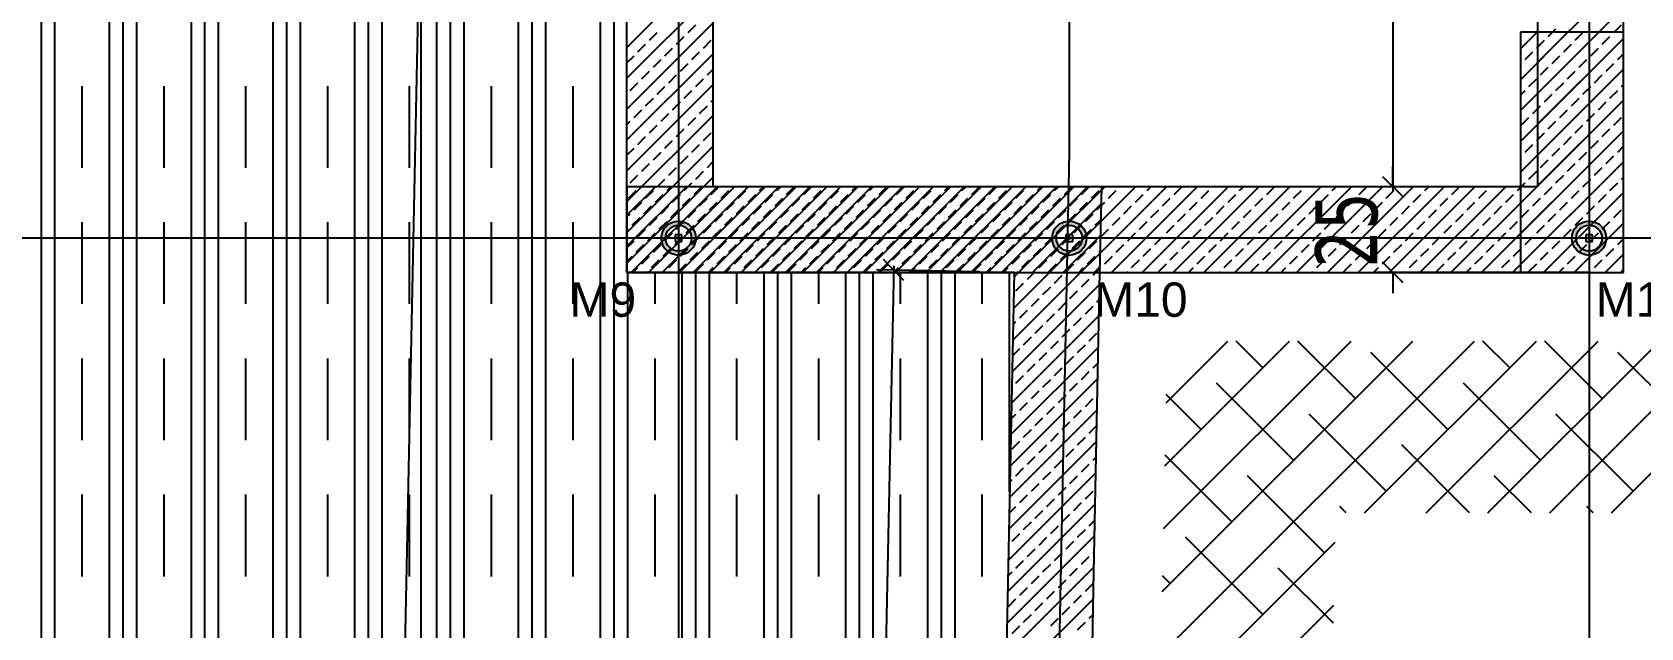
# Model space of a CAD drawing. Header units: millimetres. Extents: x 43168.9 to 43194.6, y -25545.1 to -25543.4.
# Drawn here: x 43169.8933 to 43169.9869, y -25543.9802 to -25543.9455 of the extents above; entities that cross this region are included whole.
import ezdxf

# ---------------------------------------------------------------- set-up
doc = ezdxf.new("R2010")
doc.units = ezdxf.units.MM
doc.header["$LTSCALE"] = 200
doc.linetypes.add('DASHDOT', pattern=[1, 0.5, -0.25, 0, -0.25])
doc.linetypes.add('DASHDOT2', pattern=[0.5, 0.25, -0.125, 0, -0.125])
for name, color, linetype in [('aks_sgh', 5, 'DASHDOT2'), ('kolon-b.a_sgh', 6, 'Continuous'), ('olcuic_sgh', 183, 'Continuous'), ('tarama-betonarme_sgh', 223, 'Continuous'), ('tarama-zemin_sgh', 197, 'Continuous'), ('yapi-yaklasma_sgh', 41, 'DASHDOT')]:
    doc.layers.add(name, color=color, linetype=linetype)
doc.styles.add('1-200', font='arial.ttf', dxfattribs={"height": 60})
doc.styles.add('dim', font='VERDANA.TTF', dxfattribs={"width": 0.7})

msp = doc.modelspace()

# ---------------------------------------------------------------- hatches: boundary and pattern name
h = msp.add_hatch(color=256)
edge = h.paths.add_edge_path()
edge.add_arc((43169.930879, -25543.95748), 0.001, 0, 360)
edge = h.paths.add_edge_path(flags=16)
edge.add_arc((43169.930879, -25543.95748), 0.00075, 0, 360)
h = msp.add_hatch(color=256)
edge = h.paths.add_edge_path()
edge.add_arc((43169.953621, -25543.95748), 0.001, 0, 360)
edge = h.paths.add_edge_path(flags=16)
edge.add_arc((43169.953621, -25543.95748), 0.00075, 0, 360)
h = msp.add_hatch(color=256)
edge = h.paths.add_edge_path()
edge.add_arc((43169.983879, -25543.95748), 0.001, 0, 360)
edge = h.paths.add_edge_path(flags=16)
edge.add_arc((43169.983879, -25543.95748), 0.00075, 0, 360)

# ---------------------------------------------------------------- linework, layer by layer
at = {"color": 0, "linetype": 'ByBlock', "lineweight": -2}
for p, q in [((43169.971857, -25543.95388), (43169.973057, -25543.95508)), ((43169.971857, -25543.95388), (43169.973057, -25543.95508)), ((43169.931079, -25543.95728), (43169.930679, -25543.95728)), ((43169.930679, -25543.95728), (43169.930679, -25543.95768)), ((43169.930679, -25543.95768), (43169.931079, -25543.95768)), ((43169.93095, -25543.957409), (43169.930808, -25543.957551)), ((43169.93095, -25543.957551), (43169.930808, -25543.957409)), ((43169.931079, -25543.95768), (43169.931079, -25543.95728)), ((43169.953821, -25543.95728), (43169.953421, -25543.95728)), ((43169.953421, -25543.95728), (43169.953421, -25543.95768)), ((43169.953421, -25543.95768), (43169.953821, -25543.95768)), ((43169.953691, -25543.957409), (43169.95355, -25543.957551)), ((43169.953691, -25543.957551), (43169.95355, -25543.957409)), ((43169.953821, -25543.95768), (43169.953821, -25543.95728)), ((43169.984079, -25543.95728), (43169.983679, -25543.95728)), ((43169.983679, -25543.95728), (43169.983679, -25543.95768)), ((43169.983679, -25543.95768), (43169.984079, -25543.95768)), ((43169.98395, -25543.957409), (43169.983808, -25543.957551)), ((43169.98395, -25543.957551), (43169.983808, -25543.957409)), ((43169.984079, -25543.95768), (43169.984079, -25543.95728)), ((43169.943986, -25543.95995), (43169.94281, -25543.958725)), ((43169.973057, -25543.96008), (43169.971857, -25543.95888))]:
    msp.add_line(p, q, dxfattribs=at)
at = {"color": 0, "linetype": 'Continuous', "lineweight": -2}
for centre, radius in [((43169.930879, -25543.95748), 0.001), ((43169.930879, -25543.95748), 0.00075), ((43169.953621, -25543.95748), 0.001), ((43169.953621, -25543.95748), 0.00075), ((43169.983879, -25543.95748), 0.001), ((43169.983879, -25543.95748), 0.00075)]:
    msp.add_circle(centre, radius, dxfattribs=at)
at = {"layer": 'aks_sgh'}
for p, q in [((43169.930879, -25543.740919), (43169.930879, -25544.789919)), ((43169.953621, -25543.740919), (43169.953621, -25543.95248)), ((43169.983879, -25543.740919), (43169.983879, -25544.789919)), ((43169.953621, -25543.95248), (43169.937003, -25544.765813)), ((43169.99088, -25543.95748), (43169.014878, -25543.95748))]:
    msp.add_line(p, q, dxfattribs=at)
at = {"layer": 'kolon-b.a_sgh'}
for p, q in [((43169.985879, -25543.95948), (43169.985879, -25543.84711)), ((43169.980879, -25543.851822), (43169.980879, -25543.95448)), ((43169.932879, -25543.872919), (43169.932879, -25543.95448)), ((43169.927879, -25543.95948), (43169.927879, -25543.877919)), ((43169.985879, -25543.94548), (43169.979879, -25543.94548)), ((43169.979879, -25543.94548), (43169.979879, -25543.95948)), ((43169.985879, -25543.95948), (43169.985879, -25543.94548)), ((43169.955513, -25543.95448), (43169.927879, -25543.95448)), ((43169.927879, -25543.95448), (43169.927879, -25543.95948)), ((43169.980879, -25543.95448), (43169.932879, -25543.95448)), ((43169.955411, -25543.95948), (43169.955513, -25543.95448)), ((43169.932879, -25543.95948), (43169.927879, -25543.95948)), ((43169.927879, -25543.95948), (43169.955411, -25543.95948)), ((43169.95041, -25543.95948), (43169.932879, -25543.95948)), ((43169.95041, -25543.95948), (43169.949935, -25543.982817)), ((43169.955036, -25543.977919), (43169.955411, -25543.95948)), ((43169.955411, -25543.95948), (43169.985879, -25543.95948)), ((43169.979879, -25543.95948), (43169.985879, -25543.95948)), ((43169.95015, -25544.218021), (43169.955036, -25543.977919))]:
    msp.add_line(p, q, dxfattribs=at)
at = {"layer": 'olcuic_sgh'}
for p, q in [((43169.972457, -25543.851572), (43169.972457, -25543.95473)), ((43169.91588, -25543.877669), (43169.91588, -25544.105169)), ((43169.972457, -25543.95448), (43169.972457, -25543.95328)), ((43169.978879, -25543.95448), (43169.971457, -25543.95448)), ((43169.978879, -25543.95448), (43169.971457, -25543.95448)), ((43169.943403, -25543.959088), (43169.940433, -25544.105027)), ((43169.94841, -25543.95944), (43169.942398, -25543.959317)), ((43169.983879, -25543.95948), (43169.971457, -25543.95948)), ((43169.972457, -25543.95948), (43169.972457, -25543.96068))]:
    msp.add_line(p, q, dxfattribs=at)
at = {"layer": 'tarama-betonarme_sgh'}
for p, q in [((43169.927879, -25543.946364), (43169.932879, -25543.941364)), ((43169.980879, -25543.947246), (43169.985879, -25543.942246)), ((43169.927879, -25543.94816), (43169.932879, -25543.94316)), ((43169.980879, -25543.949042), (43169.985879, -25543.944042)), ((43169.927879, -25543.949956), (43169.932879, -25543.944956)), ((43169.929191, -25543.945951), (43169.92964, -25543.945502)), ((43169.931436, -25543.945502), (43169.931885, -25543.945053)), ((43169.979879, -25543.94645), (43169.980849, -25543.94548)), ((43169.979879, -25543.948246), (43169.982645, -25543.94548)), ((43169.979879, -25543.950042), (43169.984441, -25543.94548)), ((43169.979929, -25543.945502), (43169.979951, -25543.94548)), ((43169.981501, -25543.945726), (43169.98195, -25543.945277)), ((43169.981501, -25543.945726), (43169.981747, -25543.94548)), ((43169.983072, -25543.945951), (43169.983521, -25543.945502)), ((43169.983072, -25543.945951), (43169.983521, -25543.945502)), ((43169.985317, -25543.945502), (43169.985766, -25543.945053)), ((43169.985317, -25543.945502), (43169.985339, -25543.94548)), ((43169.928517, -25543.946624), (43169.928966, -25543.946175)), ((43169.930089, -25543.946849), (43169.930538, -25543.9464)), ((43169.930762, -25543.946175), (43169.931211, -25543.945726)), ((43169.93166, -25543.947073), (43169.932109, -25543.946624)), ((43169.932334, -25543.9464), (43169.932783, -25543.945951)), ((43169.979879, -25543.951838), (43169.985879, -25543.945838)), ((43169.980154, -25543.947073), (43169.980603, -25543.946624)), ((43169.980827, -25543.9464), (43169.981276, -25543.945951)), ((43169.980879, -25543.950838), (43169.985879, -25543.945838)), ((43169.980879, -25543.946348), (43169.981276, -25543.945951)), ((43169.982399, -25543.946624), (43169.982848, -25543.946175)), ((43169.982399, -25543.946624), (43169.982848, -25543.946175)), ((43169.98397, -25543.946849), (43169.984419, -25543.9464)), ((43169.98397, -25543.946849), (43169.984419, -25543.9464)), ((43169.984644, -25543.946175), (43169.985093, -25543.945726)), ((43169.984644, -25543.946175), (43169.985093, -25543.945726)), ((43169.927879, -25543.951753), (43169.932879, -25543.946753)), ((43169.927879, -25543.947262), (43169.928293, -25543.946849)), ((43169.929415, -25543.947522), (43169.929864, -25543.947073)), ((43169.930987, -25543.947747), (43169.931436, -25543.947298)), ((43169.979879, -25543.947348), (43169.979929, -25543.947298)), ((43169.981052, -25543.947971), (43169.981501, -25543.947522)), ((43169.981052, -25543.947971), (43169.981501, -25543.947522)), ((43169.981725, -25543.947298), (43169.982174, -25543.946849)), ((43169.981725, -25543.947298), (43169.982174, -25543.946849)), ((43169.983297, -25543.947522), (43169.983746, -25543.947073)), ((43169.983297, -25543.947522), (43169.983746, -25543.947073)), ((43169.984868, -25543.947747), (43169.985317, -25543.947298)), ((43169.984868, -25543.947747), (43169.985317, -25543.947298)), ((43169.985542, -25543.947073), (43169.985879, -25543.946736)), ((43169.985542, -25543.947073), (43169.985879, -25543.946736)), ((43169.928068, -25543.948869), (43169.928517, -25543.94842)), ((43169.928742, -25543.948196), (43169.929191, -25543.947747)), ((43169.930313, -25543.94842), (43169.930762, -25543.947971)), ((43169.931885, -25543.948645), (43169.932334, -25543.948196)), ((43169.932558, -25543.947971), (43169.932879, -25543.947651)), ((43169.979879, -25543.953634), (43169.985879, -25543.947634)), ((43169.980378, -25543.948645), (43169.980827, -25543.948196)), ((43169.980879, -25543.952634), (43169.985879, -25543.947634)), ((43169.98195, -25543.948869), (43169.982399, -25543.94842)), ((43169.98195, -25543.948869), (43169.982399, -25543.94842)), ((43169.982623, -25543.948196), (43169.983072, -25543.947747)), ((43169.982623, -25543.948196), (43169.983072, -25543.947747)), ((43169.984195, -25543.94842), (43169.984644, -25543.947971)), ((43169.984195, -25543.94842), (43169.984644, -25543.947971)), ((43169.927879, -25543.953549), (43169.932879, -25543.948549)), ((43169.928966, -25543.949767), (43169.929415, -25543.949318)), ((43169.92964, -25543.949094), (43169.930089, -25543.948645)), ((43169.931211, -25543.949318), (43169.93166, -25543.948869)), ((43169.932783, -25543.949543), (43169.932879, -25543.949447)), ((43169.979879, -25543.949144), (43169.980154, -25543.948869)), ((43169.979879, -25543.95543), (43169.985879, -25543.94943)), ((43169.980879, -25543.95443), (43169.985879, -25543.94943)), ((43169.981276, -25543.949543), (43169.981725, -25543.949094)), ((43169.981276, -25543.949543), (43169.981725, -25543.949094)), ((43169.982848, -25543.949767), (43169.983297, -25543.949318)), ((43169.982848, -25543.949767), (43169.983297, -25543.949318)), ((43169.983521, -25543.949094), (43169.98397, -25543.948645)), ((43169.983521, -25543.949094), (43169.98397, -25543.948645)), ((43169.985093, -25543.949318), (43169.985542, -25543.948869)), ((43169.985093, -25543.949318), (43169.985542, -25543.948869)), ((43169.985766, -25543.948645), (43169.985879, -25543.948532)), ((43169.985766, -25543.948645), (43169.985879, -25543.948532)), ((43169.927879, -25543.955345), (43169.932879, -25543.950345)), ((43169.928293, -25543.950441), (43169.928742, -25543.949992)), ((43169.929864, -25543.950665), (43169.930313, -25543.950216)), ((43169.930538, -25543.949992), (43169.930987, -25543.949543)), ((43169.932109, -25543.950216), (43169.932558, -25543.949767)), ((43169.980603, -25543.950216), (43169.981052, -25543.949767)), ((43169.980879, -25543.94994), (43169.981052, -25543.949767)), ((43169.982174, -25543.950441), (43169.982623, -25543.949992)), ((43169.982174, -25543.950441), (43169.982623, -25543.949992)), ((43169.983746, -25543.950665), (43169.984195, -25543.950216)), ((43169.983746, -25543.950665), (43169.984195, -25543.950216)), ((43169.984419, -25543.949992), (43169.984868, -25543.949543)), ((43169.984419, -25543.949992), (43169.984868, -25543.949543)), ((43169.927879, -25543.950855), (43169.928068, -25543.950665)), ((43169.929191, -25543.951339), (43169.92964, -25543.95089)), ((43169.930762, -25543.951563), (43169.931211, -25543.951114)), ((43169.931436, -25543.95089), (43169.931885, -25543.950441)), ((43169.977625, -25543.95948), (43169.985879, -25543.951226)), ((43169.979879, -25543.957226), (43169.985879, -25543.951226)), ((43169.979929, -25543.95089), (43169.980378, -25543.950441)), ((43169.981501, -25543.951114), (43169.98195, -25543.950665)), ((43169.981501, -25543.951114), (43169.98195, -25543.950665)), ((43169.983072, -25543.951339), (43169.983521, -25543.95089)), ((43169.983072, -25543.951339), (43169.983521, -25543.95089)), ((43169.984644, -25543.951563), (43169.985093, -25543.951114)), ((43169.984644, -25543.951563), (43169.985093, -25543.951114)), ((43169.985317, -25543.95089), (43169.985766, -25543.950441)), ((43169.985317, -25543.95089), (43169.985766, -25543.950441)), ((43169.927879, -25543.957141), (43169.932879, -25543.952141)), ((43169.927879, -25543.952651), (43169.928293, -25543.952237)), ((43169.928517, -25543.952012), (43169.928966, -25543.951563)), ((43169.930089, -25543.952237), (43169.930538, -25543.951788)), ((43169.93166, -25543.952461), (43169.932109, -25543.952012)), ((43169.932334, -25543.951788), (43169.932783, -25543.951339)), ((43169.980154, -25543.952461), (43169.980603, -25543.952012)), ((43169.980827, -25543.951788), (43169.981276, -25543.951339)), ((43169.980879, -25543.951736), (43169.981276, -25543.951339)), ((43169.981725, -25543.952686), (43169.982174, -25543.952237)), ((43169.981725, -25543.952686), (43169.982174, -25543.952237)), ((43169.982399, -25543.952012), (43169.982848, -25543.951563)), ((43169.982399, -25543.952012), (43169.982848, -25543.951563)), ((43169.98397, -25543.952237), (43169.984419, -25543.951788)), ((43169.98397, -25543.952237), (43169.984419, -25543.951788)), ((43169.985542, -25543.952461), (43169.985879, -25543.952124)), ((43169.985542, -25543.952461), (43169.985879, -25543.952124)), ((43169.928742, -25543.953584), (43169.929191, -25543.953135)), ((43169.929415, -25543.95291), (43169.929864, -25543.952461)), ((43169.930987, -25543.953135), (43169.931436, -25543.952686)), ((43169.932558, -25543.953359), (43169.932879, -25543.953039)), ((43169.979421, -25543.95948), (43169.985879, -25543.953022)), ((43169.979879, -25543.952736), (43169.979929, -25543.952686)), ((43169.979879, -25543.959022), (43169.985879, -25543.953022)), ((43169.981052, -25543.953359), (43169.981501, -25543.95291)), ((43169.981052, -25543.953359), (43169.981501, -25543.95291)), ((43169.982623, -25543.953584), (43169.983072, -25543.953135)), ((43169.982623, -25543.953584), (43169.983072, -25543.953135)), ((43169.983297, -25543.95291), (43169.983746, -25543.952461)), ((43169.983297, -25543.95291), (43169.983746, -25543.952461)), ((43169.984868, -25543.953135), (43169.985317, -25543.952686)), ((43169.984868, -25543.953135), (43169.985317, -25543.952686)), ((43169.927879, -25543.958937), (43169.932879, -25543.953937)), ((43169.928068, -25543.954257), (43169.928517, -25543.953808)), ((43169.92964, -25543.954482), (43169.930089, -25543.954033)), ((43169.930313, -25543.953808), (43169.930762, -25543.953359)), ((43169.931885, -25543.954033), (43169.932334, -25543.953584)), ((43169.980378, -25543.954033), (43169.980827, -25543.953584)), ((43169.98195, -25543.954257), (43169.982399, -25543.953808)), ((43169.98195, -25543.954257), (43169.982399, -25543.953808)), ((43169.983521, -25543.954482), (43169.98397, -25543.954033)), ((43169.983521, -25543.954482), (43169.98397, -25543.954033)), ((43169.984195, -25543.953808), (43169.984644, -25543.953359)), ((43169.984195, -25543.953808), (43169.984644, -25543.953359)), ((43169.985766, -25543.954033), (43169.985879, -25543.95392)), ((43169.985766, -25543.954033), (43169.985879, -25543.95392)), ((43169.927879, -25543.956141), (43169.92954, -25543.95448)), ((43169.927879, -25543.957937), (43169.931336, -25543.95448)), ((43169.927966, -25543.955155), (43169.928415, -25543.954706)), ((43169.928132, -25543.95948), (43169.933132, -25543.95448)), ((43169.92864, -25543.954482), (43169.928642, -25543.95448)), ((43169.928966, -25543.955155), (43169.929415, -25543.954706)), ((43169.929132, -25543.95948), (43169.934132, -25543.95448)), ((43169.929538, -25543.95538), (43169.929987, -25543.954931)), ((43169.929928, -25543.95948), (43169.934928, -25543.95448)), ((43169.930211, -25543.954706), (43169.930438, -25543.95448)), ((43169.930538, -25543.95538), (43169.930987, -25543.954931)), ((43169.930928, -25543.95948), (43169.935928, -25543.95448)), ((43169.931211, -25543.954706), (43169.93166, -25543.954257)), ((43169.931724, -25543.95948), (43169.936724, -25543.95448)), ((43169.931783, -25543.954931), (43169.932232, -25543.954482)), ((43169.932724, -25543.95948), (43169.937724, -25543.95448)), ((43169.932783, -25543.954931), (43169.933232, -25543.954482)), ((43169.933355, -25543.955155), (43169.933804, -25543.954706)), ((43169.93352, -25543.95948), (43169.93852, -25543.95448)), ((43169.934028, -25543.954482), (43169.93403, -25543.95448)), ((43169.934355, -25543.955155), (43169.934804, -25543.954706)), ((43169.93452, -25543.95948), (43169.93952, -25543.95448)), ((43169.934926, -25543.95538), (43169.935375, -25543.954931)), ((43169.935028, -25543.954482), (43169.93503, -25543.95448)), ((43169.935316, -25543.95948), (43169.940316, -25543.95448)), ((43169.9356, -25543.954706), (43169.935826, -25543.95448)), ((43169.935926, -25543.95538), (43169.936375, -25543.954931)), ((43169.936316, -25543.95948), (43169.941316, -25543.95448)), ((43169.9366, -25543.954706), (43169.936826, -25543.95448)), ((43169.937112, -25543.95948), (43169.942112, -25543.95448)), ((43169.937171, -25543.954931), (43169.93762, -25543.954482)), ((43169.938112, -25543.95948), (43169.943112, -25543.95448)), ((43169.938171, -25543.954931), (43169.93862, -25543.954482)), ((43169.938743, -25543.955155), (43169.939192, -25543.954706)), ((43169.938908, -25543.95948), (43169.943908, -25543.95448)), ((43169.939416, -25543.954482), (43169.939418, -25543.95448)), ((43169.939743, -25543.955155), (43169.940192, -25543.954706)), ((43169.939908, -25543.95948), (43169.944908, -25543.95448)), ((43169.940314, -25543.95538), (43169.940763, -25543.954931)), ((43169.940416, -25543.954482), (43169.940418, -25543.95448)), ((43169.940704, -25543.95948), (43169.945704, -25543.95448)), ((43169.940988, -25543.954706), (43169.941214, -25543.95448)), ((43169.941314, -25543.95538), (43169.941763, -25543.954931)), ((43169.941704, -25543.95948), (43169.946704, -25543.95448)), ((43169.941988, -25543.954706), (43169.942214, -25543.95448)), ((43169.9425, -25543.95948), (43169.9475, -25543.95448)), ((43169.942559, -25543.954931), (43169.943008, -25543.954482)), ((43169.9435, -25543.95948), (43169.9485, -25543.95448)), ((43169.943559, -25543.954931), (43169.944008, -25543.954482)), ((43169.944131, -25543.955155), (43169.94458, -25543.954706)), ((43169.944296, -25543.95948), (43169.949296, -25543.95448)), ((43169.944804, -25543.954482), (43169.944806, -25543.95448)), ((43169.945131, -25543.955155), (43169.94558, -25543.954706)), ((43169.945296, -25543.95948), (43169.950296, -25543.95448)), ((43169.945702, -25543.95538), (43169.946151, -25543.954931)), ((43169.945804, -25543.954482), (43169.945806, -25543.95448)), ((43169.946092, -25543.95948), (43169.951092, -25543.95448)), ((43169.946376, -25543.954706), (43169.946602, -25543.95448)), ((43169.946702, -25543.95538), (43169.947151, -25543.954931)), ((43169.947092, -25543.95948), (43169.952092, -25543.95448)), ((43169.947376, -25543.954706), (43169.947602, -25543.95448)), ((43169.947888, -25543.95948), (43169.952888, -25543.95448)), ((43169.947947, -25543.954931), (43169.948396, -25543.954482)), ((43169.948888, -25543.95948), (43169.953888, -25543.95448)), ((43169.948947, -25543.954931), (43169.949396, -25543.954482)), ((43169.949519, -25543.955155), (43169.949968, -25543.954706)), ((43169.949684, -25543.95948), (43169.954684, -25543.95448)), ((43169.950192, -25543.954482), (43169.950194, -25543.95448)), ((43169.95033, -25543.963427), (43169.959276, -25543.95448)), ((43169.950367, -25543.961593), (43169.95748, -25543.95448)), ((43169.950404, -25543.95976), (43169.955684, -25543.95448)), ((43169.950519, -25543.955155), (43169.950968, -25543.954706)), ((43169.951091, -25543.95538), (43169.95154, -25543.954931)), ((43169.951193, -25543.954482), (43169.951194, -25543.95448)), ((43169.951764, -25543.954706), (43169.95199, -25543.95448)), ((43169.952091, -25543.95538), (43169.95254, -25543.954931)), ((43169.952764, -25543.954706), (43169.95299, -25543.95448)), ((43169.953336, -25543.954931), (43169.953785, -25543.954482)), ((43169.954336, -25543.954931), (43169.954785, -25543.954482)), ((43169.954907, -25543.955155), (43169.955356, -25543.954706)), ((43169.955907, -25543.955155), (43169.956356, -25543.954706)), ((43169.956072, -25543.95948), (43169.961072, -25543.95448)), ((43169.956581, -25543.954482), (43169.956582, -25543.95448)), ((43169.957479, -25543.95538), (43169.957928, -25543.954931)), ((43169.957868, -25543.95948), (43169.962868, -25543.95448)), ((43169.958152, -25543.954706), (43169.958378, -25543.95448)), ((43169.959665, -25543.95948), (43169.964665, -25543.95448)), ((43169.959724, -25543.954931), (43169.960173, -25543.954482)), ((43169.961295, -25543.955155), (43169.961744, -25543.954706)), ((43169.961461, -25543.95948), (43169.966461, -25543.95448)), ((43169.961969, -25543.954482), (43169.96197, -25543.95448)), ((43169.962867, -25543.95538), (43169.963316, -25543.954931)), ((43169.963257, -25543.95948), (43169.968257, -25543.95448)), ((43169.96354, -25543.954706), (43169.963766, -25543.95448)), ((43169.965053, -25543.95948), (43169.970053, -25543.95448)), ((43169.965112, -25543.954931), (43169.965561, -25543.954482)), ((43169.966683, -25543.955155), (43169.967132, -25543.954706)), ((43169.966849, -25543.95948), (43169.971849, -25543.95448)), ((43169.967357, -25543.954482), (43169.967359, -25543.95448)), ((43169.968255, -25543.95538), (43169.968704, -25543.954931)), ((43169.968645, -25543.95948), (43169.973645, -25543.95448)), ((43169.968929, -25543.954706), (43169.969155, -25543.95448)), ((43169.970441, -25543.95948), (43169.975441, -25543.95448)), ((43169.9705, -25543.954931), (43169.970949, -25543.954482)), ((43169.972072, -25543.955155), (43169.972521, -25543.954706)), ((43169.972237, -25543.95948), (43169.977237, -25543.95448)), ((43169.972745, -25543.954482), (43169.972747, -25543.95448)), ((43169.973643, -25543.95538), (43169.974092, -25543.954931)), ((43169.974033, -25543.95948), (43169.979033, -25543.95448)), ((43169.974317, -25543.954706), (43169.974543, -25543.95448)), ((43169.975829, -25543.95948), (43169.980829, -25543.95448)), ((43169.975888, -25543.954931), (43169.976337, -25543.954482)), ((43169.97746, -25543.955155), (43169.977909, -25543.954706)), ((43169.978133, -25543.954482), (43169.978135, -25543.95448)), ((43169.979031, -25543.95538), (43169.97948, -25543.954931)), ((43169.979705, -25543.954706), (43169.979931, -25543.95448)), ((43169.979879, -25543.954532), (43169.980154, -25543.954257)), ((43169.981217, -25543.95948), (43169.985879, -25543.954818)), ((43169.981217, -25543.95948), (43169.985879, -25543.954818)), ((43169.981276, -25543.954931), (43169.981725, -25543.954482)), ((43169.981276, -25543.954931), (43169.981725, -25543.954482)), ((43169.982848, -25543.955155), (43169.983297, -25543.954706)), ((43169.982848, -25543.955155), (43169.983297, -25543.954706)), ((43169.984419, -25543.95538), (43169.984868, -25543.954931)), ((43169.984419, -25543.95538), (43169.984868, -25543.954931)), ((43169.985093, -25543.954706), (43169.985542, -25543.954257)), ((43169.985093, -25543.954706), (43169.985542, -25543.954257)), ((43169.928293, -25543.955829), (43169.928742, -25543.95538)), ((43169.928864, -25543.956053), (43169.929313, -25543.955604)), ((43169.929864, -25543.956053), (43169.930313, -25543.955604)), ((43169.930436, -25543.956278), (43169.930885, -25543.955829)), ((43169.931109, -25543.955604), (43169.931558, -25543.955155)), ((43169.931436, -25543.956278), (43169.931885, -25543.955829)), ((43169.932109, -25543.955604), (43169.932558, -25543.955155)), ((43169.932681, -25543.955829), (43169.93313, -25543.95538)), ((43169.933681, -25543.955829), (43169.93413, -25543.95538)), ((43169.934253, -25543.956053), (43169.934702, -25543.955604)), ((43169.935253, -25543.956053), (43169.935702, -25543.955604)), ((43169.935824, -25543.956278), (43169.936273, -25543.955829)), ((43169.936498, -25543.955604), (43169.936947, -25543.955155)), ((43169.936824, -25543.956278), (43169.937273, -25543.955829)), ((43169.937498, -25543.955604), (43169.937947, -25543.955155)), ((43169.938069, -25543.955829), (43169.938518, -25543.95538)), ((43169.939069, -25543.955829), (43169.939518, -25543.95538)), ((43169.939641, -25543.956053), (43169.94009, -25543.955604)), ((43169.940641, -25543.956053), (43169.94109, -25543.955604)), ((43169.941212, -25543.956278), (43169.941661, -25543.955829)), ((43169.941886, -25543.955604), (43169.942335, -25543.955155)), ((43169.942212, -25543.956278), (43169.942661, -25543.955829)), ((43169.942886, -25543.955604), (43169.943335, -25543.955155)), ((43169.943457, -25543.955829), (43169.943906, -25543.95538)), ((43169.944457, -25543.955829), (43169.944906, -25543.95538)), ((43169.945029, -25543.956053), (43169.945478, -25543.955604)), ((43169.946029, -25543.956053), (43169.946478, -25543.955604)), ((43169.9466, -25543.956278), (43169.947049, -25543.955829)), ((43169.947274, -25543.955604), (43169.947723, -25543.955155)), ((43169.9476, -25543.956278), (43169.948049, -25543.955829)), ((43169.948274, -25543.955604), (43169.948723, -25543.955155)), ((43169.948845, -25543.955829), (43169.949294, -25543.95538)), ((43169.949845, -25543.955829), (43169.950294, -25543.95538)), ((43169.950417, -25543.956053), (43169.950866, -25543.955604)), ((43169.951417, -25543.956053), (43169.951866, -25543.955604)), ((43169.95148, -25543.95948), (43169.955493, -25543.955468)), ((43169.951989, -25543.956278), (43169.952438, -25543.955829)), ((43169.952662, -25543.955604), (43169.953111, -25543.955155)), ((43169.952989, -25543.956278), (43169.953438, -25543.955829)), ((43169.953662, -25543.955604), (43169.954111, -25543.955155)), ((43169.954234, -25543.955829), (43169.954683, -25543.95538)), ((43169.955234, -25543.955829), (43169.955683, -25543.95538)), ((43169.956805, -25543.956053), (43169.957254, -25543.955604)), ((43169.958377, -25543.956278), (43169.958826, -25543.955829)), ((43169.95905, -25543.955604), (43169.959499, -25543.955155)), ((43169.960622, -25543.955829), (43169.961071, -25543.95538)), ((43169.962193, -25543.956053), (43169.962642, -25543.955604)), ((43169.963765, -25543.956278), (43169.964214, -25543.955829)), ((43169.964438, -25543.955604), (43169.964887, -25543.955155)), ((43169.96601, -25543.955829), (43169.966459, -25543.95538)), ((43169.967581, -25543.956053), (43169.96803, -25543.955604)), ((43169.969153, -25543.956278), (43169.969602, -25543.955829)), ((43169.969827, -25543.955604), (43169.970276, -25543.955155)), ((43169.971398, -25543.955829), (43169.971847, -25543.95538)), ((43169.97297, -25543.956053), (43169.973419, -25543.955604)), ((43169.974541, -25543.956278), (43169.97499, -25543.955829)), ((43169.975215, -25543.955604), (43169.975664, -25543.955155)), ((43169.976786, -25543.955829), (43169.977235, -25543.95538)), ((43169.978358, -25543.956053), (43169.978807, -25543.955604)), ((43169.979929, -25543.956278), (43169.980378, -25543.955829)), ((43169.979929, -25543.956278), (43169.980378, -25543.955829)), ((43169.980603, -25543.955604), (43169.981052, -25543.955155)), ((43169.980603, -25543.955604), (43169.981052, -25543.955155)), ((43169.982174, -25543.955829), (43169.982623, -25543.95538)), ((43169.982174, -25543.955829), (43169.982623, -25543.95538)), ((43169.983746, -25543.956053), (43169.984195, -25543.955604)), ((43169.983746, -25543.956053), (43169.984195, -25543.955604)), ((43169.985317, -25543.956278), (43169.985766, -25543.955829)), ((43169.985317, -25543.956278), (43169.985766, -25543.955829)), ((43169.927879, -25543.956243), (43169.928068, -25543.956053)), ((43169.927879, -25543.957039), (43169.927966, -25543.956951)), ((43169.928191, -25543.956727), (43169.92864, -25543.956278)), ((43169.928517, -25543.9574), (43169.928966, -25543.956951)), ((43169.929191, -25543.956727), (43169.92964, -25543.956278)), ((43169.929762, -25543.956951), (43169.930211, -25543.956502)), ((43169.930762, -25543.956951), (43169.931211, -25543.956502)), ((43169.931334, -25543.957176), (43169.931783, -25543.956727)), ((43169.932007, -25543.956502), (43169.932456, -25543.956053)), ((43169.932334, -25543.957176), (43169.932783, -25543.956727)), ((43169.932905, -25543.9574), (43169.933355, -25543.956951)), ((43169.933007, -25543.956502), (43169.933457, -25543.956053)), ((43169.933579, -25543.956727), (43169.934028, -25543.956278)), ((43169.933906, -25543.9574), (43169.934355, -25543.956951)), ((43169.934579, -25543.956727), (43169.935028, -25543.956278)), ((43169.935151, -25543.956951), (43169.9356, -25543.956502)), ((43169.936151, -25543.956951), (43169.9366, -25543.956502)), ((43169.936722, -25543.957176), (43169.937171, -25543.956727)), ((43169.937396, -25543.956502), (43169.937845, -25543.956053)), ((43169.937722, -25543.957176), (43169.938171, -25543.956727)), ((43169.938294, -25543.9574), (43169.938743, -25543.956951)), ((43169.938396, -25543.956502), (43169.938845, -25543.956053)), ((43169.938967, -25543.956727), (43169.939416, -25543.956278)), ((43169.939294, -25543.9574), (43169.939743, -25543.956951)), ((43169.939967, -25543.956727), (43169.940416, -25543.956278)), ((43169.940539, -25543.956951), (43169.940988, -25543.956502)), ((43169.941539, -25543.956951), (43169.941988, -25543.956502)), ((43169.94211, -25543.957176), (43169.942559, -25543.956727)), ((43169.942784, -25543.956502), (43169.943233, -25543.956053)), ((43169.94311, -25543.957176), (43169.943559, -25543.956727)), ((43169.943682, -25543.9574), (43169.944131, -25543.956951)), ((43169.943784, -25543.956502), (43169.944233, -25543.956053)), ((43169.944355, -25543.956727), (43169.944804, -25543.956278)), ((43169.944682, -25543.9574), (43169.945131, -25543.956951)), ((43169.945355, -25543.956727), (43169.945804, -25543.956278)), ((43169.945927, -25543.956951), (43169.946376, -25543.956502)), ((43169.946927, -25543.956951), (43169.947376, -25543.956502)), ((43169.947498, -25543.957176), (43169.947947, -25543.956727)), ((43169.948172, -25543.956502), (43169.948621, -25543.956053)), ((43169.948498, -25543.957176), (43169.948947, -25543.956727)), ((43169.94907, -25543.9574), (43169.949519, -25543.956951)), ((43169.949172, -25543.956502), (43169.949621, -25543.956053)), ((43169.949743, -25543.956727), (43169.950192, -25543.956278)), ((43169.95007, -25543.9574), (43169.950519, -25543.956951)), ((43169.950744, -25543.956727), (43169.951193, -25543.956278)), ((43169.951315, -25543.956951), (43169.951764, -25543.956502)), ((43169.952315, -25543.956951), (43169.952764, -25543.956502)), ((43169.952887, -25543.957176), (43169.953336, -25543.956727)), ((43169.95356, -25543.956502), (43169.954009, -25543.956053)), ((43169.953887, -25543.957176), (43169.954336, -25543.956727)), ((43169.954458, -25543.9574), (43169.954907, -25543.956951)), ((43169.95456, -25543.956502), (43169.955009, -25543.956053)), ((43169.955132, -25543.956727), (43169.955474, -25543.956384)), ((43169.955458, -25543.9574), (43169.955907, -25543.956951)), ((43169.956132, -25543.956727), (43169.956581, -25543.956278)), ((43169.957703, -25543.956951), (43169.958152, -25543.956502)), ((43169.959275, -25543.957176), (43169.959724, -25543.956727)), ((43169.959948, -25543.956502), (43169.960397, -25543.956053)), ((43169.960846, -25543.9574), (43169.961295, -25543.956951)), ((43169.96152, -25543.956727), (43169.961969, -25543.956278)), ((43169.963091, -25543.956951), (43169.96354, -25543.956502)), ((43169.964663, -25543.957176), (43169.965112, -25543.956727)), ((43169.965336, -25543.956502), (43169.965785, -25543.956053)), ((43169.966234, -25543.9574), (43169.966683, -25543.956951)), ((43169.966908, -25543.956727), (43169.967357, -25543.956278)), ((43169.96848, -25543.956951), (43169.968929, -25543.956502)), ((43169.970051, -25543.957176), (43169.9705, -25543.956727)), ((43169.970725, -25543.956502), (43169.971174, -25543.956053)), ((43169.971623, -25543.9574), (43169.972072, -25543.956951)), ((43169.972296, -25543.956727), (43169.972745, -25543.956278)), ((43169.973868, -25543.956951), (43169.974317, -25543.956502)), ((43169.975439, -25543.957176), (43169.975888, -25543.956727)), ((43169.976113, -25543.956502), (43169.976562, -25543.956053)), ((43169.977011, -25543.9574), (43169.97746, -25543.956951)), ((43169.977684, -25543.956727), (43169.978133, -25543.956278)), ((43169.979256, -25543.956951), (43169.979705, -25543.956502)), ((43169.980827, -25543.957176), (43169.981276, -25543.956727)), ((43169.980827, -25543.957176), (43169.981276, -25543.956727)), ((43169.981501, -25543.956502), (43169.98195, -25543.956053)), ((43169.981501, -25543.956502), (43169.98195, -25543.956053)), ((43169.982399, -25543.9574), (43169.982848, -25543.956951)), ((43169.982399, -25543.9574), (43169.982848, -25543.956951)), ((43169.983013, -25543.95948), (43169.985879, -25543.956614)), ((43169.983013, -25543.95948), (43169.985879, -25543.956614)), ((43169.983072, -25543.956727), (43169.983521, -25543.956278)), ((43169.983072, -25543.956727), (43169.983521, -25543.956278)), ((43169.984644, -25543.956951), (43169.985093, -25543.956502)), ((43169.984644, -25543.956951), (43169.985093, -25543.956502)), ((43169.927879, -25543.958039), (43169.928293, -25543.957625)), ((43169.928415, -25543.958298), (43169.928864, -25543.957849)), ((43169.929089, -25543.957625), (43169.929538, -25543.957176)), ((43169.929415, -25543.958298), (43169.929864, -25543.957849)), ((43169.930089, -25543.957625), (43169.930538, -25543.957176)), ((43169.93066, -25543.957849), (43169.931109, -25543.9574)), ((43169.93166, -25543.957849), (43169.932109, -25543.9574)), ((43169.932232, -25543.958074), (43169.932681, -25543.957625)), ((43169.933232, -25543.958074), (43169.933681, -25543.957625)), ((43169.933804, -25543.958298), (43169.934253, -25543.957849)), ((43169.934477, -25543.957625), (43169.934926, -25543.957176)), ((43169.934804, -25543.958298), (43169.935253, -25543.957849)), ((43169.935477, -25543.957625), (43169.935926, -25543.957176)), ((43169.936049, -25543.957849), (43169.936498, -25543.9574)), ((43169.937049, -25543.957849), (43169.937498, -25543.9574)), ((43169.93762, -25543.958074), (43169.938069, -25543.957625)), ((43169.93862, -25543.958074), (43169.939069, -25543.957625)), ((43169.939192, -25543.958298), (43169.939641, -25543.957849)), ((43169.939865, -25543.957625), (43169.940314, -25543.957176)), ((43169.940192, -25543.958298), (43169.940641, -25543.957849)), ((43169.940865, -25543.957625), (43169.941314, -25543.957176)), ((43169.941437, -25543.957849), (43169.941886, -25543.9574)), ((43169.942437, -25543.957849), (43169.942886, -25543.9574)), ((43169.943008, -25543.958074), (43169.943457, -25543.957625)), ((43169.944008, -25543.958074), (43169.944457, -25543.957625)), ((43169.94458, -25543.958298), (43169.945029, -25543.957849)), ((43169.945253, -25543.957625), (43169.945702, -25543.957176)), ((43169.94558, -25543.958298), (43169.946029, -25543.957849)), ((43169.946253, -25543.957625), (43169.946702, -25543.957176)), ((43169.946825, -25543.957849), (43169.947274, -25543.9574)), ((43169.947825, -25543.957849), (43169.948274, -25543.9574)), ((43169.948396, -25543.958074), (43169.948845, -25543.957625)), ((43169.949396, -25543.958074), (43169.949845, -25543.957625)), ((43169.949968, -25543.958298), (43169.950417, -25543.957849)), ((43169.950641, -25543.957625), (43169.951091, -25543.957176)), ((43169.950968, -25543.958298), (43169.951417, -25543.957849)), ((43169.951642, -25543.957625), (43169.952091, -25543.957176)), ((43169.952213, -25543.957849), (43169.952662, -25543.9574)), ((43169.953213, -25543.957849), (43169.953662, -25543.9574)), ((43169.953276, -25543.95948), (43169.955455, -25543.957301)), ((43169.953785, -25543.958074), (43169.954234, -25543.957625)), ((43169.954785, -25543.958074), (43169.955234, -25543.957625)), ((43169.956356, -25543.958298), (43169.956805, -25543.957849)), ((43169.95703, -25543.957625), (43169.957479, -25543.957176)), ((43169.958601, -25543.957849), (43169.95905, -25543.9574)), ((43169.960173, -25543.958074), (43169.960622, -25543.957625)), ((43169.961744, -25543.958298), (43169.962193, -25543.957849)), ((43169.962418, -25543.957625), (43169.962867, -25543.957176)), ((43169.963989, -25543.957849), (43169.964438, -25543.9574)), ((43169.965561, -25543.958074), (43169.96601, -25543.957625)), ((43169.967132, -25543.958298), (43169.967581, -25543.957849)), ((43169.967806, -25543.957625), (43169.968255, -25543.957176)), ((43169.969378, -25543.957849), (43169.969827, -25543.9574)), ((43169.970949, -25543.958074), (43169.971398, -25543.957625)), ((43169.972521, -25543.958298), (43169.97297, -25543.957849)), ((43169.973194, -25543.957625), (43169.973643, -25543.957176)), ((43169.974766, -25543.957849), (43169.975215, -25543.9574)), ((43169.976337, -25543.958074), (43169.976786, -25543.957625)), ((43169.977909, -25543.958298), (43169.978358, -25543.957849)), ((43169.978582, -25543.957625), (43169.979031, -25543.957176)), ((43169.980154, -25543.957849), (43169.980603, -25543.9574)), ((43169.980154, -25543.957849), (43169.980603, -25543.9574)), ((43169.981725, -25543.958074), (43169.982174, -25543.957625)), ((43169.981725, -25543.958074), (43169.982174, -25543.957625)), ((43169.983297, -25543.958298), (43169.983746, -25543.957849)), ((43169.983297, -25543.958298), (43169.983746, -25543.957849)), ((43169.98397, -25543.957625), (43169.984419, -25543.957176)), ((43169.98397, -25543.957625), (43169.984419, -25543.957176)), ((43169.985542, -25543.957849), (43169.985879, -25543.957512)), ((43169.985542, -25543.957849), (43169.985879, -25543.957512)), ((43169.927879, -25543.958835), (43169.928191, -25543.958523)), ((43169.928742, -25543.958972), (43169.929191, -25543.958523)), ((43169.929313, -25543.959196), (43169.929762, -25543.958747)), ((43169.929987, -25543.958523), (43169.930436, -25543.958074)), ((43169.930313, -25543.959196), (43169.930762, -25543.958747)), ((43169.930987, -25543.958523), (43169.931436, -25543.958074)), ((43169.931558, -25543.958747), (43169.932007, -25543.958298)), ((43169.932558, -25543.958747), (43169.933007, -25543.958298)), ((43169.93313, -25543.958972), (43169.933579, -25543.958523)), ((43169.93413, -25543.958972), (43169.934579, -25543.958523)), ((43169.934702, -25543.959196), (43169.935151, -25543.958747)), ((43169.935375, -25543.958523), (43169.935824, -25543.958074)), ((43169.935702, -25543.959196), (43169.936151, -25543.958747)), ((43169.936375, -25543.958523), (43169.936824, -25543.958074)), ((43169.936947, -25543.958747), (43169.937396, -25543.958298)), ((43169.937947, -25543.958747), (43169.938396, -25543.958298)), ((43169.938518, -25543.958972), (43169.938967, -25543.958523)), ((43169.939518, -25543.958972), (43169.939967, -25543.958523)), ((43169.94009, -25543.959196), (43169.940539, -25543.958747)), ((43169.940763, -25543.958523), (43169.941212, -25543.958074)), ((43169.94109, -25543.959196), (43169.941539, -25543.958747)), ((43169.941763, -25543.958523), (43169.942212, -25543.958074)), ((43169.942335, -25543.958747), (43169.942784, -25543.958298)), ((43169.943335, -25543.958747), (43169.943784, -25543.958298)), ((43169.943906, -25543.958972), (43169.944355, -25543.958523)), ((43169.944906, -25543.958972), (43169.945355, -25543.958523)), ((43169.945478, -25543.959196), (43169.945927, -25543.958747)), ((43169.946151, -25543.958523), (43169.9466, -25543.958074)), ((43169.946478, -25543.959196), (43169.946927, -25543.958747)), ((43169.947151, -25543.958523), (43169.9476, -25543.958074)), ((43169.947723, -25543.958747), (43169.948172, -25543.958298)), ((43169.948723, -25543.958747), (43169.949172, -25543.958298)), ((43169.949294, -25543.958972), (43169.949743, -25543.958523)), ((43169.950294, -25543.958972), (43169.950744, -25543.958523)), ((43169.950866, -25543.959196), (43169.951315, -25543.958747)), ((43169.95154, -25543.958523), (43169.951989, -25543.958074)), ((43169.951866, -25543.959196), (43169.952315, -25543.958747)), ((43169.95254, -25543.958523), (43169.952989, -25543.958074)), ((43169.953111, -25543.958747), (43169.95356, -25543.958298)), ((43169.954111, -25543.958747), (43169.95456, -25543.958298)), ((43169.954683, -25543.958972), (43169.955132, -25543.958523)), ((43169.955356, -25543.958298), (43169.955437, -25543.958218)), ((43169.955683, -25543.958972), (43169.956132, -25543.958523)), ((43169.957254, -25543.959196), (43169.957703, -25543.958747)), ((43169.957928, -25543.958523), (43169.958377, -25543.958074)), ((43169.959499, -25543.958747), (43169.959948, -25543.958298)), ((43169.961071, -25543.958972), (43169.96152, -25543.958523)), ((43169.962642, -25543.959196), (43169.963091, -25543.958747)), ((43169.963316, -25543.958523), (43169.963765, -25543.958074)), ((43169.964887, -25543.958747), (43169.965336, -25543.958298)), ((43169.966459, -25543.958972), (43169.966908, -25543.958523)), ((43169.96803, -25543.959196), (43169.96848, -25543.958747)), ((43169.968704, -25543.958523), (43169.969153, -25543.958074)), ((43169.970276, -25543.958747), (43169.970725, -25543.958298)), ((43169.971847, -25543.958972), (43169.972296, -25543.958523)), ((43169.973419, -25543.959196), (43169.973868, -25543.958747)), ((43169.974092, -25543.958523), (43169.974541, -25543.958074)), ((43169.975664, -25543.958747), (43169.976113, -25543.958298)), ((43169.977235, -25543.958972), (43169.977684, -25543.958523)), ((43169.978807, -25543.959196), (43169.979256, -25543.958747)), ((43169.97948, -25543.958523), (43169.979929, -25543.958074)), ((43169.979879, -25543.958124), (43169.979929, -25543.958074)), ((43169.981052, -25543.958747), (43169.981501, -25543.958298)), ((43169.981052, -25543.958747), (43169.981501, -25543.958298)), ((43169.982623, -25543.958972), (43169.983072, -25543.958523)), ((43169.982623, -25543.958972), (43169.983072, -25543.958523)), ((43169.984195, -25543.959196), (43169.984644, -25543.958747)), ((43169.984195, -25543.959196), (43169.984644, -25543.958747)), ((43169.984809, -25543.95948), (43169.985879, -25543.95841)), ((43169.984809, -25543.95948), (43169.985879, -25543.95841)), ((43169.984868, -25543.958523), (43169.985317, -25543.958074)), ((43169.984868, -25543.958523), (43169.985317, -25543.958074)), ((43169.928234, -25543.95948), (43169.928517, -25543.959196)), ((43169.92903, -25543.95948), (43169.929089, -25543.959421)), ((43169.93003, -25543.95948), (43169.930089, -25543.959421)), ((43169.930885, -25543.959421), (43169.931334, -25543.958972)), ((43169.931885, -25543.959421), (43169.932334, -25543.958972)), ((43169.932622, -25543.95948), (43169.932905, -25543.959196)), ((43169.933622, -25543.95948), (43169.933906, -25543.959196)), ((43169.934418, -25543.95948), (43169.934477, -25543.959421)), ((43169.935418, -25543.95948), (43169.935477, -25543.959421)), ((43169.936273, -25543.959421), (43169.936722, -25543.958972)), ((43169.937273, -25543.959421), (43169.937722, -25543.958972)), ((43169.93801, -25543.95948), (43169.938294, -25543.959196)), ((43169.93901, -25543.95948), (43169.939294, -25543.959196)), ((43169.939806, -25543.95948), (43169.939865, -25543.959421)), ((43169.940806, -25543.95948), (43169.940865, -25543.959421)), ((43169.941661, -25543.959421), (43169.94211, -25543.958972)), ((43169.942661, -25543.959421), (43169.94311, -25543.958972)), ((43169.943398, -25543.95948), (43169.943682, -25543.959196)), ((43169.944398, -25543.95948), (43169.944682, -25543.959196)), ((43169.945194, -25543.95948), (43169.945253, -25543.959421)), ((43169.946194, -25543.95948), (43169.946253, -25543.959421)), ((43169.947049, -25543.959421), (43169.947498, -25543.958972)), ((43169.948049, -25543.959421), (43169.948498, -25543.958972)), ((43169.948786, -25543.95948), (43169.94907, -25543.959196)), ((43169.949786, -25543.95948), (43169.95007, -25543.959196)), ((43169.950582, -25543.95948), (43169.950641, -25543.959421)), ((43169.951193, -25543.95987), (43169.951642, -25543.959421)), ((43169.952438, -25543.959421), (43169.952887, -25543.958972)), ((43169.952764, -25543.960094), (43169.953213, -25543.959645)), ((43169.953438, -25543.959421), (43169.953887, -25543.958972)), ((43169.954174, -25543.95948), (43169.954458, -25543.959196)), ((43169.955009, -25543.959645), (43169.955458, -25543.959196)), ((43169.955072, -25543.95948), (43169.955418, -25543.959134)), ((43169.95697, -25543.95948), (43169.95703, -25543.959421)), ((43169.958826, -25543.959421), (43169.959275, -25543.958972)), ((43169.960563, -25543.95948), (43169.960846, -25543.959196)), ((43169.962359, -25543.95948), (43169.962418, -25543.959421)), ((43169.964214, -25543.959421), (43169.964663, -25543.958972)), ((43169.965951, -25543.95948), (43169.966234, -25543.959196)), ((43169.967747, -25543.95948), (43169.967806, -25543.959421)), ((43169.969602, -25543.959421), (43169.970051, -25543.958972)), ((43169.971339, -25543.95948), (43169.971623, -25543.959196)), ((43169.973135, -25543.95948), (43169.973194, -25543.959421)), ((43169.97499, -25543.959421), (43169.975439, -25543.958972)), ((43169.976727, -25543.95948), (43169.977011, -25543.959196)), ((43169.978523, -25543.95948), (43169.978582, -25543.959421)), ((43169.980378, -25543.959421), (43169.980827, -25543.958972)), ((43169.980378, -25543.959421), (43169.980827, -25543.958972)), ((43169.982115, -25543.95948), (43169.982399, -25543.959196)), ((43169.982115, -25543.95948), (43169.982399, -25543.959196)), ((43169.983911, -25543.95948), (43169.98397, -25543.959421)), ((43169.983911, -25543.95948), (43169.98397, -25543.959421)), ((43169.985766, -25543.959421), (43169.985879, -25543.959308)), ((43169.985766, -25543.959421), (43169.985879, -25543.959308)), ((43169.950292, -25543.96526), (43169.955397, -25543.960155)), ((43169.950519, -25543.960543), (43169.950968, -25543.960094)), ((43169.952091, -25543.960768), (43169.95254, -25543.960319)), ((43169.953662, -25543.960993), (43169.954111, -25543.960543)), ((43169.954336, -25543.960319), (43169.954785, -25543.95987)), ((43169.951417, -25543.961442), (43169.951866, -25543.960993)), ((43169.952989, -25543.961666), (43169.953438, -25543.961217)), ((43169.95456, -25543.961891), (43169.955009, -25543.961442)), ((43169.955234, -25543.961217), (43169.955379, -25543.961072)), ((43169.950255, -25543.967094), (43169.95536, -25543.961989)), ((43169.950348, -25543.96251), (43169.950519, -25543.96234)), ((43169.950744, -25543.962115), (43169.951193, -25543.961666)), ((43169.951642, -25543.963013), (43169.952091, -25543.962564)), ((43169.952315, -25543.96234), (43169.952764, -25543.961891)), ((43169.953887, -25543.962564), (43169.954336, -25543.962115)), ((43169.950968, -25543.963687), (43169.951417, -25543.963238)), ((43169.95254, -25543.963911), (43169.952989, -25543.963462)), ((43169.953213, -25543.963238), (43169.953662, -25543.962789)), ((43169.954785, -25543.963462), (43169.955234, -25543.963013)), ((43169.950218, -25543.968927), (43169.955323, -25543.963822)), ((43169.950311, -25543.964344), (43169.950744, -25543.963911)), ((43169.951866, -25543.964585), (43169.952315, -25543.964136)), ((43169.953438, -25543.964809), (43169.953887, -25543.96436)), ((43169.954111, -25543.964136), (43169.95456, -25543.963687)), ((43169.951193, -25543.965258), (43169.951642, -25543.964809)), ((43169.952764, -25543.965483), (43169.953213, -25543.965034)), ((43169.954336, -25543.965707), (43169.954785, -25543.965258)), ((43169.955009, -25543.965034), (43169.955304, -25543.964739)), ((43169.95018, -25543.97076), (43169.955285, -25543.965655)), ((43169.950274, -25543.966177), (43169.950294, -25543.966156)), ((43169.950519, -25543.965932), (43169.950968, -25543.965483)), ((43169.952091, -25543.966156), (43169.95254, -25543.965707)), ((43169.953662, -25543.966381), (43169.954111, -25543.965932)), ((43169.950744, -25543.967503), (43169.951193, -25543.967054)), ((43169.951417, -25543.96683), (43169.951866, -25543.966381)), ((43169.952989, -25543.967054), (43169.953438, -25543.966605)), ((43169.95456, -25543.967279), (43169.955009, -25543.96683)), ((43169.955234, -25543.966605), (43169.955267, -25543.966572)), ((43169.950143, -25543.972594), (43169.955248, -25543.967489)), ((43169.950236, -25543.96801), (43169.950519, -25543.967728)), ((43169.951642, -25543.968401), (43169.952091, -25543.967952)), ((43169.952315, -25543.967728), (43169.952764, -25543.967279)), ((43169.953213, -25543.968626), (43169.953662, -25543.968177)), ((43169.953887, -25543.967952), (43169.954336, -25543.967503)), ((43169.950968, -25543.969075), (43169.951417, -25543.968626)), ((43169.95254, -25543.969299), (43169.952989, -25543.96885)), ((43169.954111, -25543.969524), (43169.95456, -25543.969075)), ((43169.954785, -25543.96885), (43169.955229, -25543.968405)), ((43169.950106, -25543.974427), (43169.955211, -25543.969322)), ((43169.950294, -25543.969748), (43169.950744, -25543.969299)), ((43169.951866, -25543.969973), (43169.952315, -25543.969524)), ((43169.953438, -25543.970197), (43169.953887, -25543.969748)), ((43169.950519, -25543.97132), (43169.950968, -25543.970871)), ((43169.951193, -25543.970646), (43169.951642, -25543.970197)), ((43169.952764, -25543.970871), (43169.953213, -25543.970422)), ((43169.954336, -25543.971095), (43169.954785, -25543.970646)), ((43169.955009, -25543.970422), (43169.955192, -25543.970239)), ((43169.950069, -25543.97626), (43169.955173, -25543.971155)), ((43169.950162, -25543.971677), (43169.950294, -25543.971544)), ((43169.951417, -25543.972218), (43169.951866, -25543.971769)), ((43169.952091, -25543.971544), (43169.95254, -25543.971095)), ((43169.953662, -25543.971769), (43169.954111, -25543.97132)), ((43169.950744, -25543.972891), (43169.951193, -25543.972442)), ((43169.952315, -25543.973116), (43169.952764, -25543.972667)), ((43169.952989, -25543.972442), (43169.953438, -25543.971993)), ((43169.95456, -25543.972667), (43169.955009, -25543.972218)), ((43169.950031, -25543.978094), (43169.955136, -25543.972989)), ((43169.950125, -25543.97351), (43169.950519, -25543.973116)), ((43169.951642, -25543.973789), (43169.952091, -25543.97334)), ((43169.953213, -25543.974014), (43169.953662, -25543.973565)), ((43169.953887, -25543.97334), (43169.954336, -25543.972891)), ((43169.950294, -25543.975136), (43169.950744, -25543.974687)), ((43169.950968, -25543.974463), (43169.951417, -25543.974014)), ((43169.95254, -25543.974687), (43169.952989, -25543.974238)), ((43169.954111, -25543.974912), (43169.95456, -25543.974463)), ((43169.954785, -25543.974238), (43169.955118, -25543.973905)), ((43169.949994, -25543.979927), (43169.955099, -25543.974822)), ((43169.951193, -25543.976034), (43169.951642, -25543.975585)), ((43169.951866, -25543.975361), (43169.952315, -25543.974912)), ((43169.953438, -25543.975585), (43169.953887, -25543.975136)), ((43169.950519, -25543.976708), (43169.950968, -25543.976259)), ((43169.952091, -25543.976932), (43169.95254, -25543.976483)), ((43169.952764, -25543.976259), (43169.953213, -25543.97581)), ((43169.954336, -25543.976483), (43169.954785, -25543.976034)), ((43169.955009, -25543.97581), (43169.95508, -25543.975739)), ((43169.949957, -25543.98176), (43169.955062, -25543.976656)), ((43169.95005, -25543.977177), (43169.950294, -25543.976932)), ((43169.951417, -25543.977606), (43169.951866, -25543.977157)), ((43169.952989, -25543.97783), (43169.953438, -25543.977381)), ((43169.953662, -25543.977157), (43169.954111, -25543.976708)), ((43169.950744, -25543.978279), (43169.951193, -25543.97783)), ((43169.952315, -25543.978504), (43169.952764, -25543.978055)), ((43169.953887, -25543.978729), (43169.954336, -25543.978279)), ((43169.95456, -25543.978055), (43169.955009, -25543.977606)), ((43169.949919, -25543.983594), (43169.955024, -25543.978489)), ((43169.95007, -25543.978953), (43169.950519, -25543.978504)), ((43169.950968, -25543.979851), (43169.951417, -25543.979402)), ((43169.951642, -25543.979178), (43169.952091, -25543.978729)), ((43169.953213, -25543.979402), (43169.953662, -25543.978953)), ((43169.954785, -25543.979627), (43169.955006, -25543.979406)), ((43169.950294, -25543.980525), (43169.950744, -25543.980076)), ((43169.95254, -25543.980076), (43169.952989, -25543.979627)), ((43169.954111, -25543.9803), (43169.95456, -25543.979851))]:
    msp.add_line(p, q, dxfattribs=at)
at = {"layer": 'tarama-zemin_sgh'}
for p, q in [((43169.893794, -25544.104919), (43169.893794, -25543.877919)), ((43169.894587, -25544.104919), (43169.894587, -25543.877919)), ((43169.897762, -25544.104919), (43169.897762, -25543.877919)), ((43169.898556, -25544.104919), (43169.898556, -25543.877919)), ((43169.89935, -25544.104919), (43169.89935, -25543.877919)), ((43169.902525, -25544.104919), (43169.902525, -25543.877919)), ((43169.903319, -25544.104919), (43169.903319, -25543.877919)), ((43169.904112, -25544.104919), (43169.904112, -25543.877919)), ((43169.907287, -25544.104919), (43169.907287, -25543.877919)), ((43169.908081, -25544.104919), (43169.908081, -25543.877919)), ((43169.908875, -25544.104919), (43169.908875, -25543.877919)), ((43169.91205, -25544.104919), (43169.91205, -25543.877919)), ((43169.912844, -25544.104919), (43169.912844, -25543.877919)), ((43169.913637, -25544.104919), (43169.913637, -25543.877919)), ((43169.916812, -25544.104919), (43169.916812, -25543.877919)), ((43169.917606, -25544.104919), (43169.917606, -25543.877919)), ((43169.9184, -25544.104919), (43169.9184, -25543.877919)), ((43169.921575, -25544.104919), (43169.921575, -25543.877919)), ((43169.922369, -25544.104919), (43169.922369, -25543.877919)), ((43169.923162, -25544.104919), (43169.923162, -25543.877919)), ((43169.926337, -25544.104919), (43169.926337, -25543.877919)), ((43169.927131, -25544.104919), (43169.927131, -25543.877919)), ((43169.896175, -25543.953375), (43169.896175, -25543.948613)), ((43169.900937, -25543.953375), (43169.900937, -25543.948613)), ((43169.9057, -25543.953375), (43169.9057, -25543.948613)), ((43169.910462, -25543.953375), (43169.910462, -25543.948613)), ((43169.915225, -25543.953375), (43169.915225, -25543.948613)), ((43169.919987, -25543.953375), (43169.919987, -25543.948613)), ((43169.92475, -25543.953375), (43169.92475, -25543.948613)), ((43169.981586, -25543.97348), (43169.999879, -25543.955187)), ((43169.896175, -25543.961313), (43169.896175, -25543.95655)), ((43169.900937, -25543.961313), (43169.900937, -25543.95655)), ((43169.9057, -25543.961313), (43169.9057, -25543.95655)), ((43169.910462, -25543.961313), (43169.910462, -25543.95655)), ((43169.915225, -25543.961313), (43169.915225, -25543.95655)), ((43169.919987, -25543.961313), (43169.919987, -25543.95655)), ((43169.92475, -25543.961313), (43169.92475, -25543.95655)), ((43169.985178, -25543.97348), (43169.999879, -25543.958779)), ((43169.927925, -25544.104919), (43169.927925, -25543.95948)), ((43169.929512, -25543.961313), (43169.929512, -25543.95948)), ((43169.9311, -25544.104919), (43169.9311, -25543.95948)), ((43169.931894, -25544.104919), (43169.931894, -25543.95948)), ((43169.932687, -25544.104919), (43169.932687, -25543.95948)), ((43169.934275, -25543.961313), (43169.934275, -25543.95948)), ((43169.935862, -25544.104919), (43169.935862, -25543.95948)), ((43169.936656, -25544.104919), (43169.936656, -25543.95948)), ((43169.93745, -25544.104919), (43169.93745, -25543.95948)), ((43169.939037, -25543.961313), (43169.939037, -25543.95948)), ((43169.940625, -25544.104919), (43169.940625, -25543.95948)), ((43169.941419, -25544.104919), (43169.941419, -25543.95948)), ((43169.942212, -25544.104919), (43169.942212, -25543.95948)), ((43169.9438, -25543.961313), (43169.9438, -25543.95948)), ((43169.945387, -25544.104919), (43169.945387, -25543.95948)), ((43169.946181, -25544.104919), (43169.946181, -25543.95948)), ((43169.946975, -25544.104919), (43169.946975, -25543.95948)), ((43169.948562, -25543.961313), (43169.948562, -25543.95948)), ((43169.95015, -25543.972259), (43169.95015, -25543.95948)), ((43169.958959, -25543.981738), (43169.977217, -25543.96348)), ((43169.959034, -25543.978072), (43169.973625, -25543.96348)), ((43169.959108, -25543.974405), (43169.970033, -25543.96348)), ((43169.959183, -25543.970738), (43169.966441, -25543.96348)), ((43169.959257, -25543.967072), (43169.962849, -25543.96348)), ((43169.964887, -25543.965034), (43169.963334, -25543.96348)), ((43169.970276, -25543.96683), (43169.966926, -25543.96348)), ((43169.970809, -25543.97348), (43169.980809, -25543.96348)), ((43169.974401, -25543.97348), (43169.984401, -25543.96348)), ((43169.979256, -25543.965034), (43169.977702, -25543.96348)), ((43169.977993, -25543.97348), (43169.987993, -25543.96348)), ((43169.984644, -25543.96683), (43169.981295, -25543.96348)), ((43169.975664, -25543.968626), (43169.971174, -25543.964136)), ((43169.990032, -25543.968626), (43169.985542, -25543.964136)), ((43169.896175, -25543.96925), (43169.896175, -25543.964488)), ((43169.900937, -25543.96925), (43169.900937, -25543.964488)), ((43169.9057, -25543.96925), (43169.9057, -25543.964488)), ((43169.910462, -25543.96925), (43169.910462, -25543.964488)), ((43169.915225, -25543.96925), (43169.915225, -25543.964488)), ((43169.919987, -25543.96925), (43169.919987, -25543.964488)), ((43169.92475, -25543.96925), (43169.92475, -25543.964488)), ((43169.929512, -25543.96925), (43169.929512, -25543.964488)), ((43169.934275, -25543.96925), (43169.934275, -25543.964488)), ((43169.939037, -25543.96925), (43169.939037, -25543.964488)), ((43169.9438, -25543.96925), (43169.9438, -25543.964488)), ((43169.948562, -25543.96925), (43169.948562, -25543.964488)), ((43169.966683, -25543.970422), (43169.962193, -25543.965932)), ((43169.981052, -25543.970422), (43169.976562, -25543.965932)), ((43169.961295, -25543.968626), (43169.959267, -25543.966597)), ((43169.972072, -25543.972218), (43169.967581, -25543.967728)), ((43169.98644, -25543.972218), (43169.98195, -25543.967728)), ((43169.976926, -25543.97348), (43169.97297, -25543.969524)), ((43169.963091, -25543.974014), (43169.959195, -25543.970118)), ((43169.96848, -25543.97581), (43169.963989, -25543.97132)), ((43169.980518, -25543.97348), (43169.978358, -25543.97132)), ((43169.896175, -25543.977188), (43169.896175, -25543.972425)), ((43169.900937, -25543.977188), (43169.900937, -25543.972425)), ((43169.9057, -25543.977188), (43169.9057, -25543.972425)), ((43169.910462, -25543.977188), (43169.910462, -25543.972425)), ((43169.915225, -25543.977188), (43169.915225, -25543.972425)), ((43169.919987, -25543.977188), (43169.919987, -25543.972425)), ((43169.92475, -25543.977188), (43169.92475, -25543.972425)), ((43169.929512, -25543.977188), (43169.929512, -25543.972425)), ((43169.934275, -25543.977188), (43169.934275, -25543.972425)), ((43169.939037, -25543.977188), (43169.939037, -25543.972425)), ((43169.9438, -25543.977188), (43169.9438, -25543.972425)), ((43169.948562, -25543.977188), (43169.948562, -25543.972425)), ((43169.969742, -25543.97348), (43169.969378, -25543.973116)), ((43169.98411, -25543.97348), (43169.983746, -25543.973116)), ((43169.958884, -25543.985405), (43169.969094, -25543.975195)), ((43169.964887, -25543.979402), (43169.960397, -25543.974912)), ((43169.959499, -25543.977606), (43169.959052, -25543.977159)), ((43169.968998, -25543.979921), (43169.965785, -25543.976708)), ((43169.95881, -25543.989072), (43169.96902, -25543.978862))]:
    msp.add_line(p, q, dxfattribs=at)
at = {"layer": 'yapi-yaklasma_sgh'}
msp.add_line((43169.917772, -25543.843067), (43169.91256, -25544.098423), dxfattribs=at)

# ---------------------------------------------------------------- texts
at = {"layer": 'aks_sgh', "style": '1-200'}
for s, p in [('M9', (43169.924536, -25543.962061)), ('M10', (43169.955076, -25543.962061)), ('M11', (43169.984261, -25543.962061))]:
    msp.add_text(s, height=0.002, rotation=0.00001, dxfattribs=at).set_placement(p)
at = {"layer": 'olcuic_sgh', "color": 2, "style": 'dim', "width": 0.7}
msp.add_text('25', height=0.0036, rotation=90, dxfattribs=at).set_placement((43169.971544, -25543.959197))

doc.saveas('drawing.dxf')
